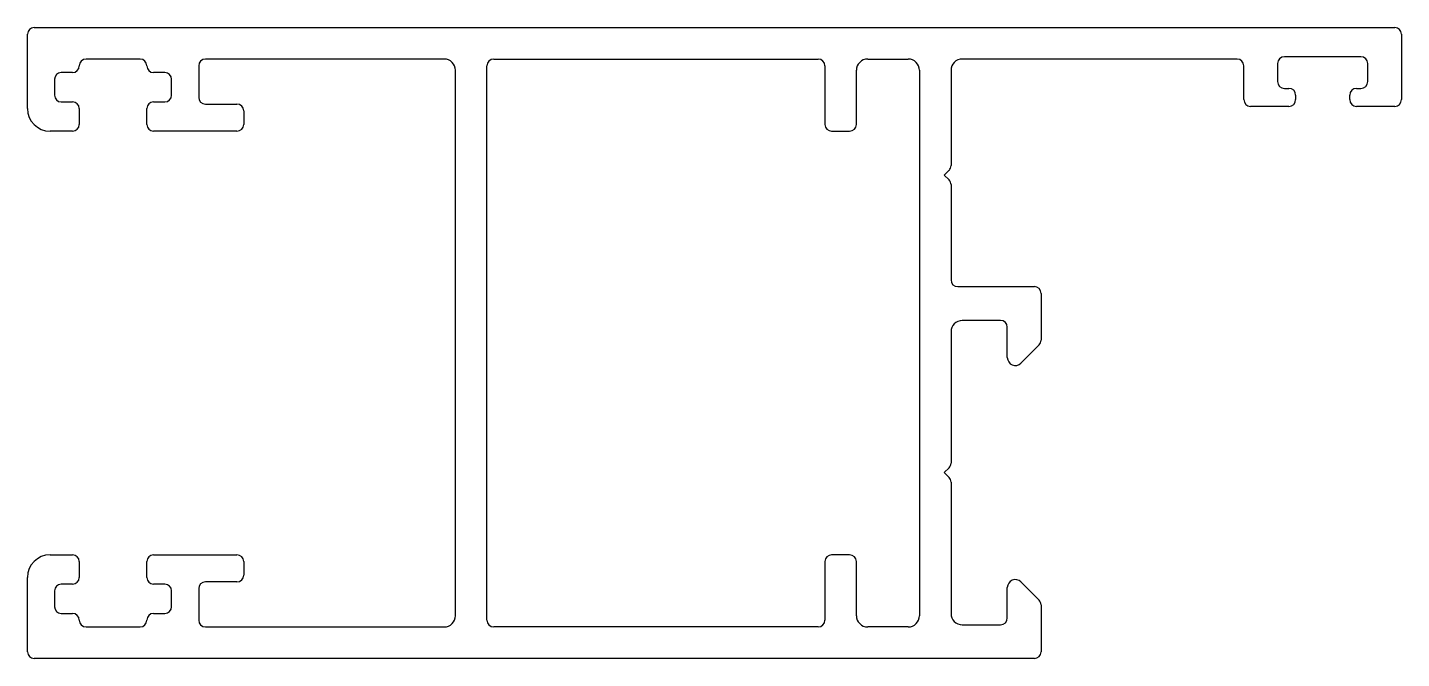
# Model space of a CAD drawing. Extents: x 1465.3 to 1526.3, y 534.8 to 562.8.
import ezdxf

# ---------------------------------------------------------------- set-up
doc = ezdxf.new("R2010")
doc.units = 0
doc.layers.get('0').update_dxf_attribs({"linetype": 'CONTINUOUS'})

msp = doc.modelspace()

# ---------------------------------------------------------------- linework, layer by layer
for p, q in [((1465.325, 559.245), (1465.325, 562.545)), ((1465.625, 562.845), (1526.025, 562.845)), ((1526.325, 562.545), (1526.325, 559.645)), ((1470.325, 561.445), (1467.925, 561.445)), ((1483.825, 561.445), (1473.225, 561.445)), ((1486.025, 561.445), (1500.425, 561.445)), ((1502.625, 561.445), (1504.425, 561.445)), ((1519.025, 561.445), (1506.825, 561.445)), ((1520.825, 561.245), (1520.825, 560.445)), ((1524.525, 561.545), (1521.125, 561.545)), ((1524.825, 560.445), (1524.825, 561.245)), ((1467.325, 560.845), (1466.825, 560.845)), ((1467.625, 561.145), (1467.625, 561.145)), ((1470.625, 561.145), (1470.625, 561.145)), ((1471.425, 560.845), (1470.925, 560.845)), ((1472.925, 561.145), (1472.925, 559.745)), ((1484.325, 536.745), (1484.325, 560.945)), ((1485.725, 536.545), (1485.725, 561.145)), ((1500.725, 561.145), (1500.725, 558.545)), ((1502.125, 558.545), (1502.125, 560.945)), ((1504.925, 560.945), (1504.925, 536.745)), ((1506.325, 560.945), (1506.325, 556.719)), ((1519.325, 559.645), (1519.325, 561.145)), ((1466.525, 560.545), (1466.525, 559.845)), ((1471.725, 559.845), (1471.725, 560.545)), ((1521.125, 560.145), (1521.325, 560.145)), ((1524.325, 560.145), (1524.525, 560.145)), ((1466.825, 559.545), (1467.325, 559.545)), ((1470.925, 559.545), (1471.425, 559.545)), ((1473.225, 559.445), (1474.625, 559.445)), ((1521.625, 559.845), (1521.625, 559.645)), ((1524.025, 559.645), (1524.025, 559.845)), ((1467.625, 559.245), (1467.625, 558.545)), ((1470.625, 558.545), (1470.625, 559.245)), ((1474.925, 559.145), (1474.925, 558.545)), ((1521.325, 559.345), (1519.625, 559.345)), ((1526.025, 559.345), (1524.325, 559.345)), ((1467.325, 558.245), (1466.325, 558.245)), ((1474.625, 558.245), (1470.925, 558.245)), ((1501.025, 558.245), (1501.825, 558.245)), ((1506.237, 556.507), (1506.025, 556.295)), ((1506.025, 556.295), (1506.237, 556.083)), ((1506.325, 555.871), (1506.325, 551.645)), ((1506.625, 551.345), (1510.025, 551.345)), ((1510.325, 551.045), (1510.325, 548.969)), ((1508.525, 549.845), (1506.825, 549.845)), ((1506.325, 549.345), (1506.325, 543.519)), ((1508.825, 548.199), (1508.825, 549.545)), ((1510.237, 548.757), (1509.429, 547.949)), ((1506.237, 543.307), (1506.025, 543.095)), ((1506.025, 543.095), (1506.237, 542.883)), ((1506.325, 542.671), (1506.325, 536.845)), ((1466.325, 539.445), (1467.325, 539.445)), ((1470.925, 539.445), (1474.625, 539.445)), ((1501.825, 539.445), (1501.025, 539.445)), ((1467.625, 539.145), (1467.625, 538.445)), ((1470.625, 538.445), (1470.625, 539.145)), ((1474.925, 539.145), (1474.925, 538.545)), ((1500.725, 539.145), (1500.725, 536.545)), ((1502.125, 536.745), (1502.125, 539.145)), ((1465.325, 535.145), (1465.325, 538.445)), ((1467.325, 538.145), (1466.825, 538.145)), ((1471.425, 538.145), (1470.925, 538.145)), ((1474.625, 538.245), (1473.225, 538.245)), ((1509.429, 538.242), (1510.237, 537.433)), ((1466.525, 537.845), (1466.525, 537.145)), ((1471.725, 537.145), (1471.725, 537.845)), ((1472.925, 537.945), (1472.925, 536.545)), ((1508.825, 536.645), (1508.825, 537.992)), ((1466.825, 536.845), (1467.325, 536.845)), ((1470.925, 536.845), (1471.425, 536.845)), ((1510.325, 537.221), (1510.325, 535.145)), ((1467.925, 536.245), (1470.325, 536.245)), ((1473.225, 536.245), (1483.825, 536.245)), ((1500.425, 536.245), (1486.025, 536.245)), ((1504.425, 536.245), (1502.625, 536.245)), ((1506.825, 536.345), (1508.525, 536.345)), ((1510.025, 534.845), (1465.625, 534.845))]:
    msp.add_line(p, q)
for centre, radius, start, end in [((1465.625, 562.545), 0.3, 90, 180), ((1526.025, 562.545), 0.3, 0, 90), ((1467.925, 561.145), 0.3, 90, 180), ((1470.325, 561.145), 0.3, 0, 90), ((1473.225, 561.145), 0.3, 90, 180), ((1483.825, 560.945), 0.5, 0, 90), ((1486.025, 561.145), 0.3, 90, 180), ((1500.425, 561.145), 0.3, 0, 90), ((1502.625, 560.945), 0.5, 90, 180), ((1504.425, 560.945), 0.5, 0, 90), ((1506.825, 560.945), 0.5, 90, 180), ((1519.025, 561.145), 0.3, 0, 90), ((1521.125, 561.245), 0.3, 90, 180), ((1524.525, 561.245), 0.3, 0, 90), ((1466.825, 560.545), 0.3, 90, 180), ((1467.325, 561.145), 0.3, 270, 0), ((1470.925, 561.145), 0.3, 180, 270), ((1471.425, 560.545), 0.3, 0, 90), ((1521.125, 560.445), 0.3, 180, 270), ((1521.325, 559.845), 0.3, 0, 90), ((1524.325, 559.845), 0.3, 90, 180), ((1524.525, 560.445), 0.3, 270, 360), ((1466.825, 559.845), 0.3, 180, 270), ((1467.325, 559.245), 0.3, 0, 90), ((1470.925, 559.245), 0.3, 90, 180), ((1471.425, 559.845), 0.3, 270, 0), ((1473.225, 559.745), 0.3, 180, 270), ((1474.625, 559.145), 0.3, 0, 90), ((1519.625, 559.645), 0.3, 180, 270), ((1521.325, 559.645), 0.3, 270, 0), ((1524.325, 559.645), 0.3, 180, 270), ((1526.025, 559.645), 0.3, 270, 0), ((1466.325, 559.245), 1, 180, 270), ((1467.325, 558.545), 0.3, 270, 0), ((1470.925, 558.545), 0.3, 180, 270), ((1474.625, 558.545), 0.3, 270, 360), ((1501.025, 558.545), 0.3, 180, 270), ((1501.825, 558.545), 0.3, 270, 0), ((1506.025, 556.719), 0.3, 315, 360), ((1506.025, 555.871), 0.3, 0, 45), ((1506.625, 551.645), 0.3, 180, 270), ((1510.025, 551.045), 0.3, 0, 90), ((1506.825, 549.345), 0.5, 90, 180), ((1508.525, 549.545), 0.3, 0, 90), ((1510.025, 548.969), 0.3, 315, 0), ((1509.179, 548.199), 0.354, 180, 315), ((1506.025, 543.519), 0.3, 315, 0), ((1506.025, 542.671), 0.3, 360, 45), ((1466.325, 538.445), 1, 90, 180), ((1467.325, 539.145), 0.3, 0, 90), ((1470.925, 539.145), 0.3, 90, 180), ((1474.625, 539.145), 0.3, 0, 90), ((1501.025, 539.145), 0.3, 90, 180), ((1501.825, 539.145), 0.3, 0, 90), ((1466.825, 537.845), 0.3, 90, 180), ((1467.325, 538.445), 0.3, 270, 0), ((1470.925, 538.445), 0.3, 180, 270), ((1471.425, 537.845), 0.3, 0, 90), ((1473.225, 537.945), 0.3, 90, 180), ((1474.625, 538.545), 0.3, 270, 360), ((1509.179, 537.992), 0.354, 45, 180), ((1510.025, 537.221), 0.3, 360, 45), ((1466.825, 537.145), 0.3, 180, 270), ((1467.325, 536.545), 0.3, 0, 90), ((1470.925, 536.545), 0.3, 90, 180), ((1471.425, 537.145), 0.3, 270, 0), ((1506.825, 536.845), 0.5, 180, 270), ((1467.925, 536.545), 0.3, 180, 270), ((1470.325, 536.545), 0.3, 270, 0), ((1473.225, 536.545), 0.3, 180, 270), ((1483.825, 536.745), 0.5, 270, 0), ((1486.025, 536.545), 0.3, 180, 270), ((1500.425, 536.545), 0.3, 270, 0), ((1502.625, 536.745), 0.5, 180, 270), ((1504.425, 536.745), 0.5, 270, 0), ((1508.525, 536.645), 0.3, 270, 360), ((1465.625, 535.145), 0.3, 180, 270), ((1510.025, 535.145), 0.3, 270, 360)]:
    msp.add_arc(centre, radius, start, end)

doc.saveas('drawing.dxf')
